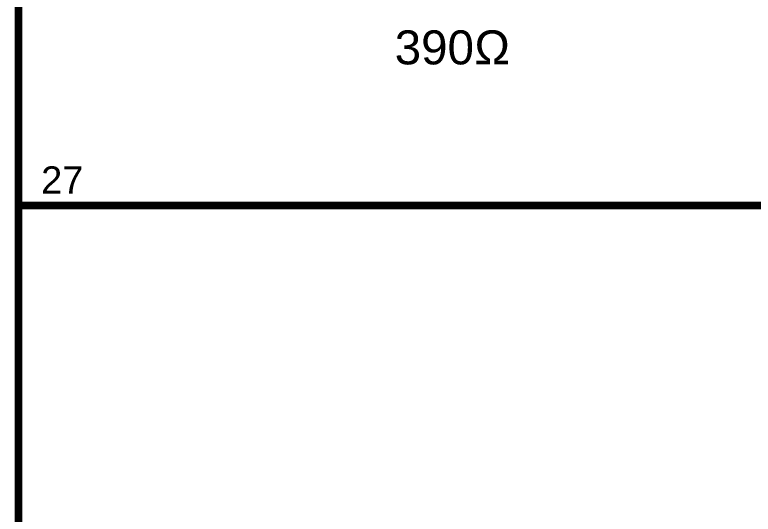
# Model space of a CAD drawing. Header units: millimetres. Extents: x -2024 to 917, y -725 to 13.
# Drawn here: x 811.77 to 840.53, y -273.33 to -253.87 of the extents above; entities that cross this region are included whole.
import ezdxf

# ---------------------------------------------------------------- set-up
doc = ezdxf.new("R2010")
doc.units = ezdxf.units.MM
doc.layers.add('Sheet', color=255, linetype='Continuous')
doc.styles.get("Standard").update_dxf_attribs({"font": 'arial.ttf'})

msp = doc.modelspace()

# ---------------------------------------------------------------- linework, layer by layer
at = {"layer": 'Sheet', "const_width": 0.3}
for points in [[(811.92, -245.037), (811.92, -286.301)], [(811.92, -261.298), (814.419, -261.298)]]:
    msp.add_lwpolyline(points, dxfattribs=at)
at = {"layer": 'Sheet', "color": 4, "const_width": 0.3}
msp.add_lwpolyline([(814.419, -261.298), (851.891, -261.298), (876.883, -261.298)], dxfattribs=at)

# ---------------------------------------------------------------- texts
at = {"layer": 'Sheet'}
for s, height, p in [('390Ω', 1.3247, (826.568, -255.8)), ('27', 1.0598, (812.797, -260.834))]:
    msp.add_text(s, height=height, dxfattribs=at).set_placement(p)

doc.saveas('drawing.dxf')
